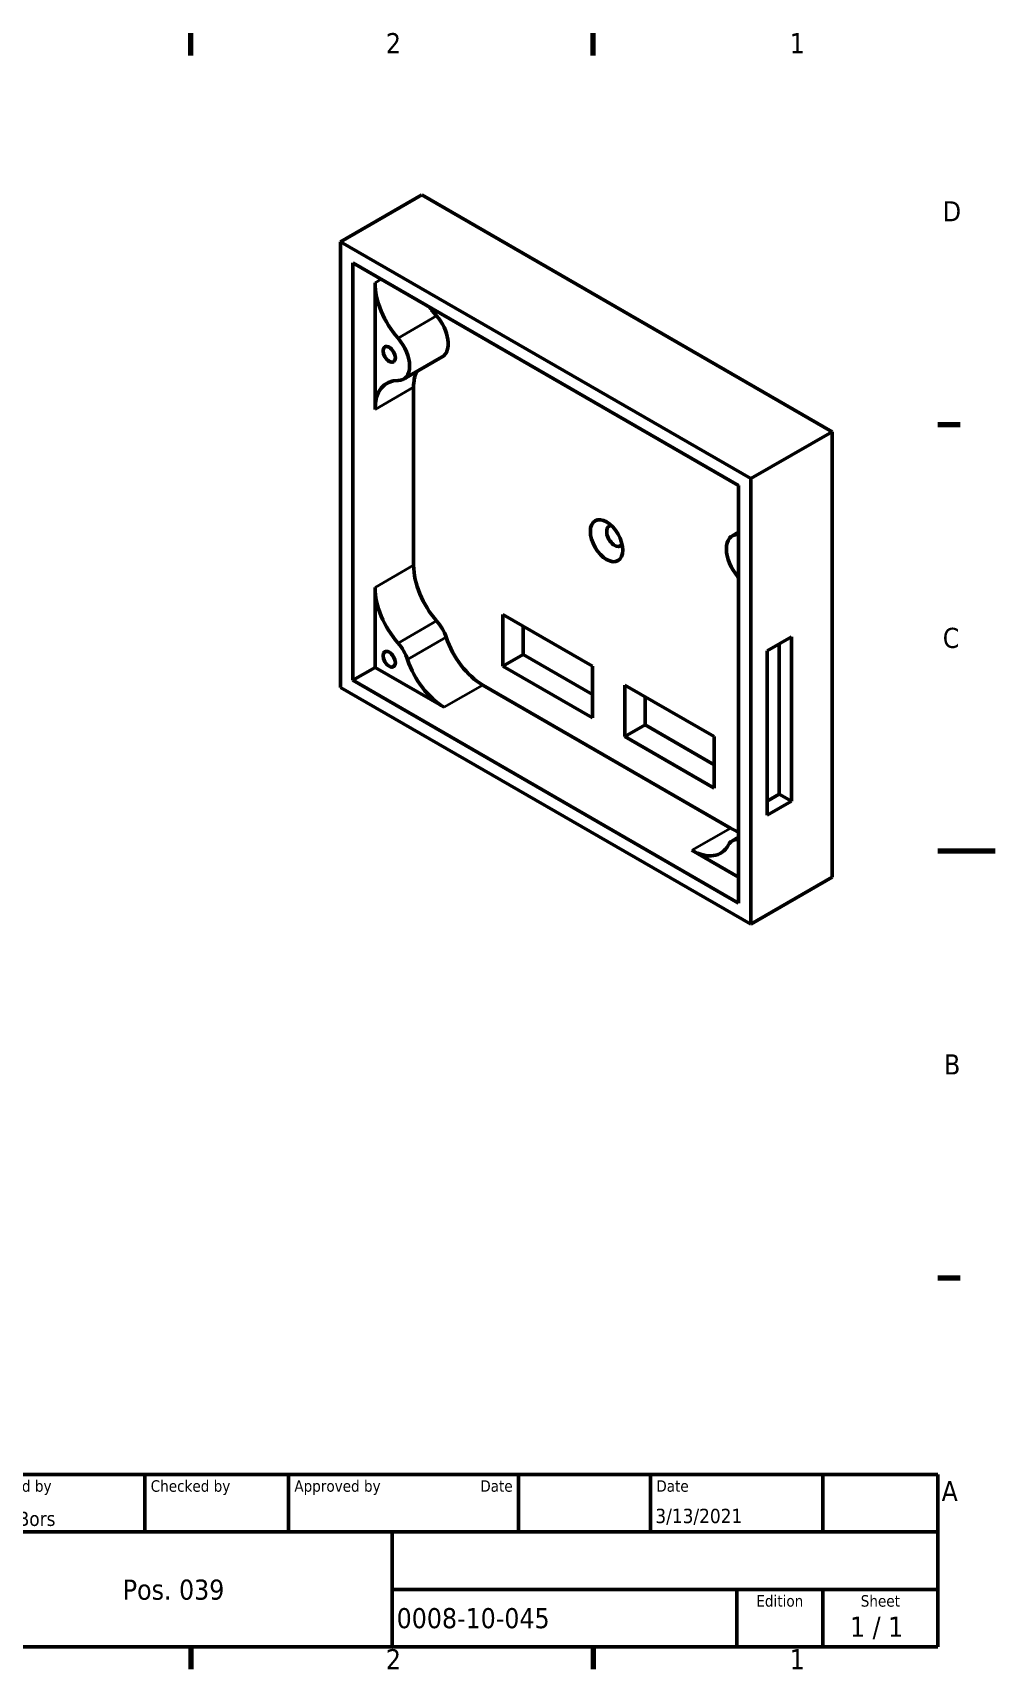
# Model space of a CAD drawing. Header units: millimetres. Extents: x 0 to 420, y 0 to 297.
# Drawn here: x 252.5 to 420, y 6.1 to 291 of the extents above; entities that cross this region are included whole.
import ezdxf
from ezdxf.enums import TextEntityAlignment as Align

# ---------------------------------------------------------------- set-up
doc = ezdxf.new("R2010")
doc.units = ezdxf.units.MM
for name, color, linetype, lineweight in [('Border (ISO)', 7, 'Continuous', 70), ('Title (ISO)', 7, 'Continuous', 50), ('Visible (ISO)', 7, 'Continuous', 50), ('Visible Narrow (ISO)', 7, 'Continuous', 35)]:
    doc.layers.add(name, color=color, linetype=linetype, lineweight=lineweight)
doc.styles.add('Note Text (ISO)', font='tahoma.ttf')
doc.styles.add('Text Style39', font='tahoma.ttf')
doc.styles.add('Text Style41', font='tahoma.ttf')

# ---------------------------------------------------------------- blocks, each defined once
blk = doc.blocks.new('Borders Default Border')
at = {"layer": 'Border (ISO)'}
for p, q in [((280, 287), (280, 290.9)), ((350, 287), (350, 290.9)), ((410, 222.75), (413.9, 222.75)), ((410, 74.25), (413.9, 74.25)), ((280, 10), (280, 6.1)), ((350, 10), (350, 6.1))]:
    blk.add_line(p, q, dxfattribs=at)
at = {"layer": 'Border (ISO)', "flags": 128}
blk.add_lwpolyline([(420, 148.5), (410, 148.5)], dxfattribs=at)
at = {"layer": 'Border (ISO)', "char_height": 3.5, "attachment_point": 7, "style": 'Note Text (ISO)'}
for s, insert in [('2', (313.94, 287.4)), ('1', (384.21, 287.4)), ('D', (410.87, 258.13)), ('C', (410.86, 183.81)), ('B', (411.08, 109.63)), ('A', (410.66, 35.38)), ('2', (313.94, 6.1)), ('1', (384.21, 6.1))]:
    blk.add_mtext(s, dxfattribs=dict(at, insert=insert))
blk = doc.blocks.new('Title Blocks I.A.B')
at = {"layer": 'Title (ISO)'}
for p, q in [((270.07, 130), (100.07, 130)), ((100.07, 130), (100.07, 100)), ((132.07, 120), (132.07, 130)), ((157.07, 120), (157.07, 130)), ((197.07, 120), (197.07, 130)), ((220.07, 120), (220.07, 130)), ((250.07, 120), (250.07, 130)), ((270.07, 100), (270.07, 130)), ((100.07, 120), (270.07, 120)), ((175.07, 120), (175.07, 100)), ((270.07, 110), (175.07, 110)), ((235.07, 100), (235.07, 110)), ((250.07, 100), (250.07, 110)), ((100.07, 100), (270.07, 100))]:
    blk.add_line(p, q, dxfattribs=at)
at = {"layer": 'Title (ISO)', "style": 'Text Style41'}
for s, p in [('Designed by', (101.07, 129)), ('Checked by', (133.07, 129)), ('Approved by', (158.07, 129)), ('Date', (221.07, 129))]:
    blk.add_text(s, height=2, dxfattribs=at).set_placement(p, align=Align.TOP_LEFT)
blk.add_text('Date', height=2, dxfattribs=at).set_placement((196.07, 129), align=Align.TOP_RIGHT)
for s, p in [('Edition', (242.57, 109)), ('Sheet', (260.07, 109))]:
    blk.add_text(s, height=2, dxfattribs=at).set_placement(p, align=Align.TOP_CENTER)
at = {"layer": 'Title (ISO)', "style": 'Note Text (ISO)'}
blk.add_text('1 / 1 ', height=3.5, dxfattribs=at).set_placement((260.07, 103.5), align=Align.MIDDLE_CENTER)
at = {"layer": 'Title (ISO)'}
for tag, p, height, style in [('AUTHOR_001', (100.92, 121.05), 2.5, 'Text Style39'), ('CREATION_DATE_001', (220.91, 121.54), 2.5, 'Text Style39'), ('COMPANY_001', (128.21, 108.21), 3.5, 'Note Text (ISO)'), ('PART_NUMBER_001', (175.88, 103.25), 3.5, 'Note Text (ISO)')]:
    blk.add_attdef(tag, p, '', height=height, dxfattribs=dict(at, style=style))
at = {"layer": 'Title (ISO)', "style": 'Text Style39'}
for tag, p in [('CHECKED_BY', (133.07, 121)), ('ENG_APPROVED_BY', (158.07, 121))]:
    blk.add_attdef(tag, text='', height=2.5, dxfattribs=at).set_placement(p, align=Align.BOTTOM_LEFT)
blk.add_attdef('ENG_APPROVAL_DATE', text='', height=2.5, dxfattribs=at).set_placement((196.07, 121), align=Align.BOTTOM_RIGHT)
at = {"layer": 'Title (ISO)', "style": 'Note Text (ISO)'}
for tag, p in [('TITLE', (222.57, 115)), ('REVISION_NUMBER', (242.57, 103.5))]:
    blk.add_attdef(tag, text='', height=3.5, dxfattribs=at).set_placement(p, align=Align.MIDDLE_CENTER)

msp = doc.modelspace()

# ---------------------------------------------------------------- linework, layer by layer
at = {"layer": 'Visible (ISO)'}
for p, q in [((320.175, 262.75), (306.033, 254.585)), ((391.593, 221.517), (320.175, 262.75)), ((377.451, 213.352), (306.033, 254.585)), ((306.033, 254.585), (306.033, 177.018)), ((308.154, 178.243), (308.154, 250.911)), ((308.154, 250.911), (375.329, 212.127)), ((312.043, 225.38), (312.043, 247.456)), ((323.736, 234.537), (317.018, 230.659)), ((318.761, 198.262), (318.761, 229.258)), ((391.593, 221.517), (377.451, 213.352)), ((391.593, 143.95), (391.593, 221.517)), ((375.329, 212.127), (375.329, 139.459)), ((377.451, 135.785), (377.451, 213.352)), ((375.329, 204.02), (374.244, 203.393)), ((312.043, 180.488), (312.043, 194.383)), ((334.317, 189.673), (349.874, 180.692)), ((334.317, 180.692), (334.317, 189.673)), ((337.853, 187.632), (337.853, 182.733)), ((380.279, 183.346), (384.522, 185.795)), ((384.522, 185.795), (384.522, 157.218)), ((334.317, 180.692), (337.853, 182.733)), ((337.853, 182.733), (349.874, 175.793)), ((380.279, 154.768), (380.279, 183.346)), ((382.4, 158.442), (382.4, 184.57)), ((308.154, 178.243), (312.043, 180.488)), ((324.077, 173.54), (312.043, 180.488)), ((349.874, 171.711), (334.317, 180.692)), ((349.874, 180.692), (349.874, 171.711)), ((306.033, 177.018), (377.451, 135.785)), ((375.329, 139.459), (308.154, 178.243)), ((373.902, 152.53), (330.795, 177.418)), ((355.53, 177.426), (371.087, 168.445)), ((355.53, 168.445), (355.53, 177.426)), ((359.066, 175.385), (359.066, 170.486)), ((355.53, 168.445), (359.066, 170.486)), ((371.087, 159.463), (355.53, 168.445)), ((359.066, 170.486), (371.087, 163.546)), ((371.087, 168.445), (371.087, 159.463)), ((380.279, 157.218), (382.4, 158.442)), ((384.522, 157.218), (380.279, 154.768)), ((384.522, 157.218), (382.4, 158.442)), ((375.329, 143.95), (367.185, 148.652)), ((375.329, 150.948), (374.244, 150.321)), ((391.593, 143.95), (377.451, 135.785))]:
    msp.add_line(p, q, dxfattribs=at)
for centre, major_axis, start_param, end_param in [((319.114, 243.373), (5, -8.66), 3.9269908, 5.049599), ((325.832, 247.252), (5, -8.66), 4.8573767, 5.049599), ((321.236, 238.867), (2.5, -4.33), 0, 1.9080064), ((314.518, 234.989), (2.5, -4.33), 5.9459753, 8.1911917), ((325.832, 225.176), (5, -8.66), 3.555585, 3.9269908), ((319.114, 221.298), (-5, 8.66), 5.9459753, 7.0685835), ((353.763, 203.35), (-1, 1.732), 5.9218182, 9.7861451), ((376.744, 199.063), (-2.5, 4.33), 5.9459753, 8.1911917), ((372.147, 212.755), (5, -8.66), 5.9459753, 5.9645525), ((325.832, 194.179), (5, -8.66), 3.9269908, 5.049599), ((319.114, 190.301), (5, -8.66), 3.9269908, 5.049599), ((372.147, 190.679), (-5, 8.66), 5.0310218, 5.049599), ((321.236, 185.795), (2.5, -4.33), 1.2335863, 1.9080064), ((330.795, 185.583), (5, -8.66), 4.375179, 5.4977871), ((314.518, 181.917), (-2.5, 4.33), 4.375179, 5.049599), ((324.077, 181.705), (5, -8.66), 4.375179, 5.4977871), ((373.902, 160.695), (5, -8.66), 5.4977871, 5.7010342), ((367.185, 156.817), (5, -8.66), 5.4977871, 6.6203953), ((376.744, 145.991), (-2.5, 4.33), 5.9459753, 6.6203953), ((372.147, 159.682), (5, -8.66), 5.9459753, 5.9645525)]:
    msp.add_ellipse(centre, major_axis=major_axis, ratio=0.5773503, start_param=start_param, end_param=end_param, dxfattribs=at)
for centre, major_axis in [((314.518, 234.989), (0.75, -1.299)), ((352.348, 202.533), (-2, 3.464)), ((314.518, 181.917), (0.75, -1.299))]:
    msp.add_ellipse(centre, major_axis=major_axis, ratio=0.5773503, dxfattribs=at)
at = {"layer": 'Visible Narrow (ISO)'}
for p, q in [((313.091, 248.061), (312.043, 247.456)), ((316.05, 237.784), (322.768, 241.662)), ((312.043, 225.38), (318.761, 229.258)), ((375.329, 203.695), (375.212, 203.627)), ((318.761, 198.262), (312.043, 194.383)), ((316.05, 184.712), (322.768, 188.59)), ((324.422, 185.725), (317.705, 181.846)), ((324.077, 173.54), (330.795, 177.418)), ((373.902, 152.53), (367.185, 148.652)), ((375.329, 150.623), (375.212, 150.555))]:
    msp.add_line(p, q, dxfattribs=at)

# ---------------------------------------------------------------- block references
msp.add_blockref('Borders Default Border', (0, 0))
msp.add_blockref('Title Blocks I.A.B', (139.929, -90)).add_auto_attribs({'PART_NUMBER_001': '0008-10-045', 'COMPANY_001': 'Pos. 039', 'AUTHOR_001': 'Iulian Bors', 'CREATION_DATE_001': '3/13/2021'})

doc.saveas('drawing.dxf')
